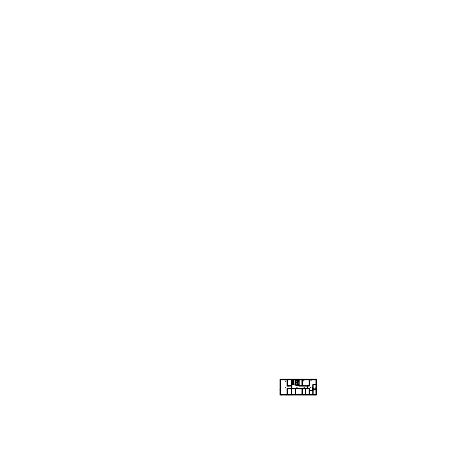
<?xml version="1.0" encoding="UTF-8"?>
<svg xmlns="http://www.w3.org/2000/svg" width="470" height="470" viewBox="0 0 470 470"><rect width="100%" height="100%" fill="white"/><g stroke="black" fill="none" stroke-linecap="round" stroke-linejoin="round"><path stroke-width="0.7" d="M293.668 379.731L293.644 384.26L291.935 384.248L291.958 379.731M312.885 390.123L312.897 389.33L312.997 390.123M306.622 388.62L307.427 388.567L307.427 385.952L309.383 385.952L309.383 379.731M280.561 379.731L291.6 379.731L291.6 385.829L287.299 385.829L287.299 379.731M295.795 379.731L298.908 379.731L298.908 385.03L297.463 385.03L297.463 380.9L298.908 380.9M316.398 379.731L299.043 379.731L299.038 385.829L302.098 385.829L302.098 379.731M295.654 384.248L293.821 384.248L293.821 379.731M315.999 384.56L312.873 384.56L312.873 390.476L309.383 390.476L309.383 388.567L287.176 388.567L287.176 394.565L280.561 394.565L280.561 379.29M315.999 384.677L312.997 384.677L312.997 389.048L315.999 389.048M295.795 385.03L297.351 385.159L297.351 382.968L295.795 382.968L295.795 385.136M296.576 385.1L297.351 385.1M307.31 388.567L307.31 385.952L298.985 385.952L298.985 385.159L295.654 385.159L295.654 379.731L291.935 379.731L291.723 388.567M291.6 386.058L291.6 386.869M315.999 387.668L316.398 387.668M315.999 387.985L316.398 387.985M315.999 389.172L312.997 389.172L312.997 394.565M280.108 389.8L280.561 389.8M280.108 390.088L280.561 390.088M315.999 391.886L316.398 391.886M280.108 393.237L280.561 393.237M291.952 380.923L293.662 380.935M291.952 381.258L293.662 381.27M291.952 381.593L293.656 381.599M291.946 381.922L293.656 381.934M291.946 382.257L293.656 382.263M291.946 382.586L293.65 382.598M291.941 382.921L293.65 382.933M291.941 383.256L293.65 383.262M291.941 383.585L293.644 383.596M291.941 383.92L293.644 383.925M315.999 379.731L315.999 394.565L287.299 394.565L287.299 388.69L291.476 388.69L291.476 394.565M314.976 394.565L314.976 394.988M312.873 394.565L312.873 390.599L309.383 390.599L309.383 394.565M309.266 379.731L309.266 385.829L302.222 385.829L302.222 379.731M309.266 394.565L309.266 388.69L305.588 388.69L305.588 394.565M305.471 394.565L305.471 388.69L302.222 388.69L302.222 394.565M302.098 394.565L302.098 388.69L295.448 388.69L295.448 394.565M301.352 379.29L301.352 379.731M300.077 379.29L300.077 379.731M298.797 379.29L298.797 379.731M297.939 380.9L295.795 380.765L295.795 379.29M295.883 379.29L295.883 379.731M295.325 394.565L295.325 388.69L291.6 388.69L291.6 394.565M295.266 379.29L295.266 379.731M292.363 379.29L292.363 379.731M291.6 388.567L291.6 385.952L287.176 385.952L287.176 379.731M289.714 379.29L289.714 379.731M288.962 394.565L288.962 394.988M288.468 385.952L287.634 385.952M286.353 394.565L286.353 394.988M281.612 394.565L281.612 394.988M312.926 388.079L312.908 388.872L312.92 388.079M285.437 381.17L285.731 381.264L285.449 381.129M285.449 387.709L285.754 387.768L285.46 387.674M296.875 387.568L297.181 387.621L296.887 387.527M303.585 380.729L303.884 380.823L303.596 380.688M304.108 387.568L304.407 387.662L304.119 387.527M310.523 387.568L310.835 387.627L310.523 387.568M310.929 380.724L311.234 380.776L310.94 380.682M316.398 379.29L280.108 379.29L280.108 394.988L316.398 394.988L316.398 379.29M297.351 380.9L295.795 380.9L295.795 382.445L297.351 382.445L297.351 380.9"/></g></svg>
